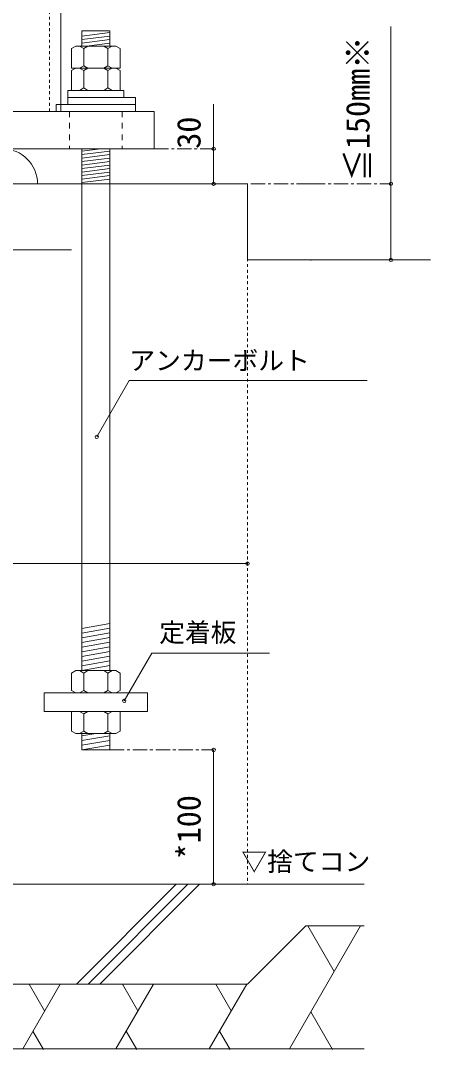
# Model space of a CAD drawing. Units: millimetres, scale not verified. Extents: x -29750 to 29507, y -17676 to 20635.
# Drawn here: x -23935 to -20301, y -7716 to 1396 of the extents above; entities that cross this region are included whole.
import ezdxf
from ezdxf.enums import TextEntityAlignment as Align

# ---------------------------------------------------------------- set-up
doc = ezdxf.new("R2010")
doc.units = ezdxf.units.MM
doc.header["$LTSCALE"] = 30
for name, pattern in [('USER1', [6.773333, 4.233333, -0.846667, 0.846667, -0.846667]), ('USER2', [3.386667, 1.693333, -1.693333]), ('USER3', [1.693333, 0.846667, -0.846667])]:
    doc.linetypes.add(name, pattern=pattern)
doc.layers.add('0-2_0-8_文字', color=7, linetype='Continuous', lineweight=18)
doc.layers.add('0-3_0-0', color=7, linetype='Continuous', lineweight=9)
doc.styles.add('ＭＳ ゴシック', font='')
doc.styles.get('ＭＳ ゴシック').set_extended_font_data('MS Gothic')

msp = doc.modelspace()

# ---------------------------------------------------------------- linework, layer by layer
at = {"layer": '0-2_0-8_文字', "color": 5}
for p, q in [((-20651.5, -49.48), (-20651.5, 1342.26)), ((-20651.5, -49.48), (-20651.5, -723.86)), ((-25650.72, -635.8), (-23483.66, -635.8)), ((-21360.27, -724.48), (-21360.27, -728.47))]:
    msp.add_line(p, q, dxfattribs=at)
at = {"layer": '0-2_0-8_文字', "color": 5, "linetype": 'USER1'}
for q in [(-21923.14, -49.48), (-20651.5, -49.48)]:
    msp.add_line((-21360.27, -49.48), q, dxfattribs=at)
at = {"layer": '0-2_0-8_文字', "lineweight": 9}
msp.add_line((-21248.14, -724.48), (-20301.45, -724.48), dxfattribs=at)
msp.add_lwpolyline([(-21923.14, -49.48), (-21923.14, -724.48), (-21248.14, -724.48)], dxfattribs=at)
at = {"layer": '0-2_0-8_文字', "color": 5}
for centre, start, end in [((-20651.5, -49.48), 90, 180), ((-20651.5, -49.48), 180, 270), ((-20651.5, -49.48), 0, 90), ((-20651.5, -49.48), 270, 360), ((-20651.5, -723.86), 90, 180), ((-20651.5, -723.86), 180, 270), ((-20651.5, -723.86), 0, 90), ((-20651.5, -723.86), 270, 360)]:
    msp.add_arc(centre, 15, start, end, dxfattribs=at)
at = {"layer": '0-3_0-0', "color": 5, "linetype": 'USER3', "lineweight": 18}
for p, q in [((-23679.45, 591.59), (-23679.45, 2260.55)), ((-21923.14, -49.48), (-21923.14, -6253.36))]:
    msp.add_line(p, q, dxfattribs=at)
at = {"layer": '0-3_0-0'}
for p, q in [((-23577.51, 591.59), (-23577.51, 2260.55)), ((-23143.24, 1305.04), (-23391.39, 1305.04)), ((-23391.39, 1170.62), (-23391.39, 1305.04)), ((-23143.24, 1170.62), (-23143.24, 1305.04)), ((-23445.09, 1170.62), (-23482.38, 1149.35)), ((-23482.38, 1149.35), (-23482.38, 974.16)), ((-23089.54, 1170.62), (-23445.09, 1170.62)), ((-23412, 1170.62), (-23374.7, 1149.35)), ((-23337.41, 1170.62), (-23374.7, 1149.35)), ((-23374.7, 1149.35), (-23374.7, 995.43)), ((-23197.22, 1170.62), (-23159.92, 1149.35)), ((-23122.63, 1170.62), (-23159.92, 1149.35)), ((-23159.92, 1149.35), (-23159.92, 995.43)), ((-23089.54, 1170.62), (-23052.25, 1149.35)), ((-23052.25, 1149.35), (-23052.25, 974.16)), ((-23052.25, 974.16), (-23482.38, 974.16)), ((-23482.38, 952.97), (-23482.38, 777.71)), ((-23412, 974.16), (-23374.7, 995.43)), ((-23411.97, 974.16), (-23374.64, 952.97)), ((-23337.41, 974.16), (-23374.7, 995.43)), ((-23337.52, 974.16), (-23374.64, 952.97)), ((-23374.64, 952.97), (-23374.64, 799.01)), ((-23197.22, 974.16), (-23159.92, 995.43)), ((-23197.21, 974.16), (-23159.99, 952.97)), ((-23122.66, 974.16), (-23159.99, 952.97)), ((-23159.99, 952.97), (-23159.99, 799.01)), ((-23122.63, 974.16), (-23159.92, 995.43)), ((-23089.47, 974.16), (-23052.25, 952.97)), ((-23052.25, 952.97), (-23052.25, 777.71)), ((-23515.47, 653.63), (-23515.47, 777.71)), ((-23089.47, 777.71), (-23445.16, 777.71)), ((-23411.97, 777.71), (-23374.64, 799.01)), ((-23337.52, 777.71), (-23374.64, 799.01)), ((-23197.21, 777.71), (-23159.99, 799.01)), ((-23122.66, 777.71), (-23159.99, 799.01)), ((-23391.39, 260.72), (-23391.39, -4361.18)), ((-23143.24, 260.72), (-23143.24, -4361.18)), ((-27299.84, -49.48), (-21923.14, -49.48)), ((-23445.09, -4361.18), (-23482.38, -4382.44)), ((-23412, -4361.18), (-23374.7, -4382.44)), ((-23337.41, -4361.18), (-23374.7, -4382.44)), ((-23197.22, -4361.18), (-23159.92, -4382.44)), ((-23122.63, -4361.18), (-23159.92, -4382.44)), ((-23482.38, -4382.44), (-23482.38, -4536.36)), ((-23374.7, -4382.44), (-23374.7, -4536.36)), ((-23159.92, -4382.44), (-23159.92, -4536.36)), ((-23052.25, -4382.44), (-23052.25, -4536.36)), ((-23445.09, -4557.63), (-23482.38, -4536.36)), ((-23412, -4557.63), (-23374.7, -4536.36)), ((-23337.41, -4557.63), (-23374.7, -4536.36)), ((-23197.22, -4557.63), (-23159.92, -4536.36)), ((-23122.63, -4557.63), (-23159.92, -4536.36)), ((-23089.54, -4557.63), (-23052.25, -4536.36)), ((-23445.09, -4557.63), (-23089.54, -4557.63)), ((-23482.38, -4898.26), (-23482.38, -4723.07)), ((-23412, -4723.07), (-23374.7, -4744.34)), ((-23337.41, -4723.07), (-23374.7, -4744.34)), ((-23197.22, -4723.07), (-23159.92, -4744.34)), ((-23122.63, -4723.07), (-23159.92, -4744.34)), ((-23052.25, -4898.26), (-23052.25, -4723.07)), ((-23374.7, -4898.26), (-23374.7, -4744.34)), ((-23159.92, -4898.26), (-23159.92, -4744.34)), ((-23445.09, -4919.53), (-23482.38, -4898.26)), ((-23412, -4919.53), (-23374.7, -4898.26)), ((-23337.41, -4919.53), (-23374.7, -4898.26)), ((-23197.22, -4919.53), (-23159.92, -4898.26)), ((-23122.63, -4919.53), (-23159.92, -4898.26)), ((-23143.24, -5064.28), (-23143.24, -4919.53)), ((-28333.82, -6253.36), (-20889.16, -6253.36)), ((-21923.14, -7137.34), (-21406.15, -6620.35)), ((-20889.16, -6620.35), (-21406.15, -6620.35)), ((-27299.84, -7137.34), (-21923.14, -7137.34)), ((-28333.82, -7711.13), (-20889.16, -7711.13))]:
    msp.add_line(p, q, dxfattribs=at)
at = {"layer": '0-3_0-0', "color": 5, "lineweight": 18}
for p, q in [((-23391.39, 1258.51), (-23143.24, 1289.53)), ((-23391.39, 1227.49), (-23143.24, 1258.51)), ((-23391.39, 1196.47), (-23143.24, 1227.49)), ((-23350.04, 1170.62), (-23143.24, 1196.47)), ((-22223.03, 260.72), (-22223.03, 654.9)), ((-23391.39, 240.04), (-23225.95, 260.72)), ((-23391.39, 209.02), (-23143.24, 240.04)), ((-23391.39, 178), (-23143.24, 209.02)), ((-22223.03, -49.48), (-22223.03, 260.72)), ((-23391.39, 146.98), (-23143.24, 178)), ((-23391.39, 115.96), (-23143.24, 146.98)), ((-23391.39, 84.94), (-23143.24, 115.96)), ((-23391.39, 53.92), (-23143.24, 84.94)), ((-23391.39, 22.9), (-23143.24, 53.92)), ((-23391.39, -8.12), (-23143.24, 22.9)), ((-23391.39, -39.14), (-23143.24, -8.12)), ((-23259.34, -2291.09), (-22970.75, -1791.24)), ((-20862.67, -1791.24), (-22970.75, -1791.24)), ((-27299.84, -3414.02), (-21923.14, -3414.02)), ((-23143.24, -3944.22), (-23391.39, -3988.94)), ((-23143.24, -3985.58), (-23391.39, -4030.3)), ((-23143.24, -4026.94), (-23391.39, -4071.66)), ((-23143.24, -4068.3), (-23391.39, -4113.02)), ((-23143.24, -4109.66), (-23391.39, -4154.38)), ((-23143.24, -4151.02), (-23391.39, -4195.74)), ((-23143.24, -4192.38), (-23391.39, -4237.1)), ((-23143.24, -4233.74), (-23391.39, -4278.46)), ((-23143.24, -4275.1), (-23391.39, -4319.82)), ((-23143.24, -4316.46), (-23391.39, -4361.18)), ((-23391.39, -4940.21), (-23267.31, -4919.53)), ((-23391.39, -4981.56), (-23143.24, -4940.21)), ((-23391.39, -5022.92), (-23143.24, -4981.56)), ((-23391.39, -5064.28), (-23143.24, -5022.92)), ((-22223.03, -6253.36), (-22223.03, -5064.28)), ((-23437.85, -7137.34), (-22553.87, -6253.36)), ((-23334.45, -7137.34), (-22450.47, -6253.36)), ((-23231.05, -7137.34), (-22347.07, -6253.36)), ((-21549.85, -7711.13), (-20920.18, -6620.35)), ((-21154.79, -7026.81), (-21389.5, -6620.35)), ((-23915.86, -7711.13), (-23584.54, -7137.34)), ((-23721.85, -7375.16), (-23859.16, -7137.34)), ((-23088.68, -7711.13), (-22757.36, -7137.34)), ((-22894.67, -7375.16), (-23031.98, -7137.34)), ((-22261.49, -7711.13), (-21930.17, -7137.34)), ((-22067.48, -7375.16), (-22204.8, -7137.34)), ((-21361.49, -7384.84), (-21170.09, -7716.3)), ((-23824.84, -7553.5), (-23730.85, -7716.3)), ((-22997.66, -7553.5), (-22903.66, -7716.3)), ((-22170.47, -7553.5), (-22076.48, -7716.3))]:
    msp.add_line(p, q, dxfattribs=at)
at = {"layer": '0-3_0-0', "color": 5, "linetype": 'USER2', "lineweight": 18}
for p, q in [((-23499.96, 591.59), (-23499.96, 260.72)), ((-23034.67, 591.59), (-23034.67, 260.72))]:
    msp.add_line(p, q, dxfattribs=at)
at = {"layer": '0-3_0-0', "color": 5, "linetype": 'USER1', "lineweight": 18}
for p, q in [((-22750.32, 260.72), (-22223.03, 260.72)), ((-23143.24, -5064.28), (-22223.03, -5064.28))]:
    msp.add_line(p, q, dxfattribs=at)
at = {"layer": '0-3_0-0'}
for points in [[(-23089.47, 974.16), (-23445.16, 974.16), (-23482.38, 952.97)], [(-23019.16, 715.67), (-23019.16, 777.71), (-23515.47, 777.71)], [(-23515.47, 715.67), (-22915.76, 715.67), (-22915.76, 653.63), (-23515.47, 653.63)], [(-23445.09, -4361.18), (-23089.54, -4361.18), (-23052.25, -4382.44)], [(-23724.23, -4723.07), (-23724.23, -4557.63), (-22810.4, -4557.63)], [(-23724.23, -4723.07), (-22810.4, -4723.07), (-22810.4, -4557.63)], [(-23445.09, -4919.53), (-23089.54, -4919.53), (-23052.25, -4898.26)], [(-23143.24, -5064.28), (-23391.39, -5064.28), (-23391.39, -4919.53)]]:
    msp.add_lwpolyline(points, dxfattribs=at)
for points in [[(-23618.87, 653.63), (-22915.76, 653.63), (-22915.76, 591.59), (-23618.87, 591.59)], [(-26472.65, 591.59), (-22750.32, 591.59), (-22750.32, 260.72), (-26472.65, 260.72)]]:
    msp.add_lwpolyline(points, close=True, dxfattribs=at)
at = {"layer": '0-3_0-0', "color": 5, "lineweight": 18}
msp.add_lwpolyline([(-21726.68, -4207.01), (-22771, -4207.01), (-23015.22, -4630.01)], dxfattribs=at)
for centre, start, end in [((-22223.03, 260.72), 90, 180), ((-22223.03, 260.72), 0, 90), ((-22223.03, 260.72), 180, 270), ((-22223.03, 260.72), 270, 360), ((-22223.03, -49.48), 90, 180), ((-22223.03, -49.48), 180, 270), ((-22223.03, -49.48), 0, 90), ((-22223.03, -49.48), 270, 360), ((-23259.34, -2291.09), 90, 180), ((-23259.34, -2291.09), 0, 90), ((-23259.34, -2291.09), 180, 270), ((-23259.34, -2291.09), 270, 360), ((-21923.14, -3414.02), 90, 180), ((-21923.14, -3414.02), 180, 270), ((-21923.14, -3414.02), 0, 90), ((-21923.14, -3414.02), 270, 360), ((-23015.22, -4630.01), 90, 180), ((-23015.22, -4630.01), 180, 270), ((-23015.22, -4630.01), 0, 90), ((-23015.22, -4630.01), 270, 360), ((-22223.03, -5064.28), 90, 180), ((-22223.03, -5064.28), 180, 270), ((-22223.03, -5064.28), 0, 90), ((-22223.03, -5064.28), 270, 360), ((-22223.03, -6253.36), 90, 180), ((-22223.03, -6253.36), 180, 270), ((-22223.03, -6253.36), 0, 90), ((-22223.03, -6253.36), 270, 360)]:
    msp.add_arc(centre, 15, start, end, dxfattribs=at)
at = {"layer": '0-3_0-0'}
msp.add_arc((-24094.5, -49.48), 310.19, 0, 90, dxfattribs=at)

# ---------------------------------------------------------------- texts
at = {"layer": '0-2_0-8_文字', "style": 'ＭＳ ゴシック'}
msp.add_text('≦150mm※', height=209.5, rotation=90, dxfattribs=at).set_placement((-20778.36, -28.14), align=Align.BOTTOM_LEFT)
at = {"layer": '0-3_0-0', "style": 'ＭＳ ゴシック'}
for s, p in [('30', (-22275.9, 260.72)), ('*100', (-22275.9, -6033.82))]:
    msp.add_text(s, height=209.5, rotation=90, dxfattribs=at).set_placement(p, align=Align.BOTTOM_LEFT)
for s, p in [('アンカーボルト', (-22970.75, -1748.94)), ('定着板', (-22705.82, -4157.19)), ('▽捨てコン', (-21977.55, -6185.77))]:
    msp.add_text(s, height=167.6, dxfattribs=at).set_placement(p, align=Align.BOTTOM_LEFT)

doc.saveas('drawing.dxf')
